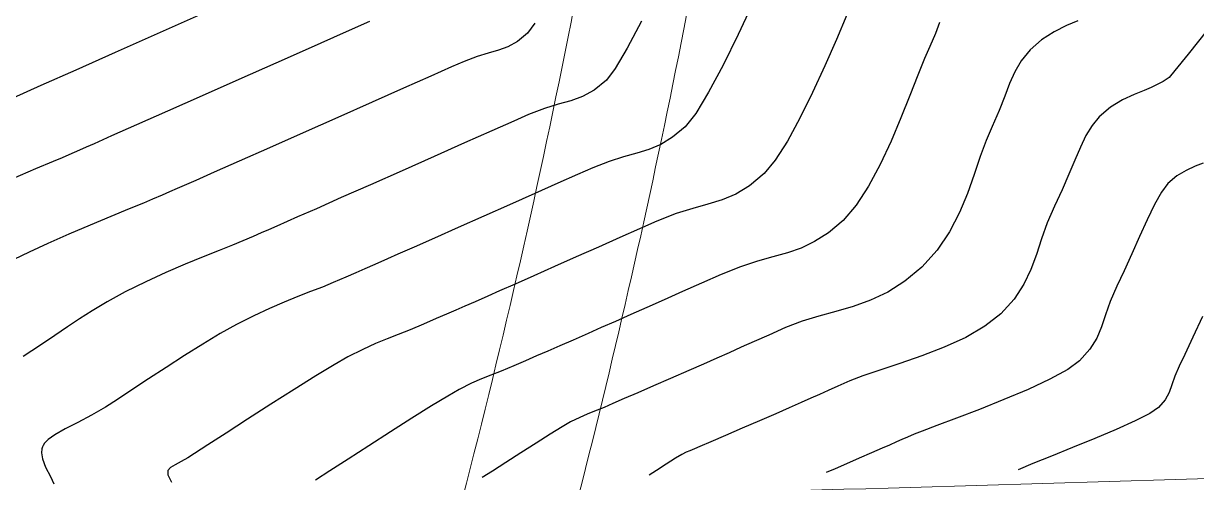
# Model space of a CAD drawing. Header units: millimetres. Extents: x 340454 to 342791, y 6993867 to 6995092.
# Drawn here: x 341619.5 to 341672, y 6994361.9 to 6994382.4 of the extents above; entities that cross this region are included whole.
import ezdxf

# ---------------------------------------------------------------- set-up
doc = ezdxf.new("R2010")
doc.units = ezdxf.units.MM
doc.header["$LTSCALE"] = 10
for name, color, linetype in [('T-HM-CURVA_INTERMEDIARIA', 45, 'Continuous'), ('T-HM-CURVA_MESTRA', 20, 'Continuous'), ('URB-Quadras', 3, 'Continuous')]:
    doc.layers.add(name, color=color, linetype=linetype)

msp = doc.modelspace()

# ---------------------------------------------------------------- linework, layer by layer
at = {"layer": 'T-HM-CURVA_INTERMEDIARIA', "color": 45, "linetype": 'Continuous', "lineweight": -3, "flags": 128}
for points, elevation in [([(341634.976, 6994382.535), (341633.784, 6994382.006), (341632.355, 6994381.373), (341630.772, 6994380.67), (341629.116, 6994379.936), (341627.471, 6994379.206), (341625.919, 6994378.518), (341624.542, 6994377.907), (341623.422, 6994377.41), (341622.642, 6994377.065), (341622.284, 6994376.906), (341621.981, 6994376.774), (341621.744, 6994376.671), (341621.508, 6994376.569), (341621.205, 6994376.437), (341620.798, 6994376.264), (341620.016, 6994375.932), (341618.977, 6994375.491)], 693), ([(341627.345, 6994382.812), (341625.461, 6994381.976), (341623.585, 6994381.144), (341621.817, 6994380.36), (341620.254, 6994379.667), (341618.995, 6994379.109)], 694), ([(341642.373, 6994382.463), (341642.044, 6994382.009), (341641.595, 6994381.643), (341641.17, 6994381.408), (341640.744, 6994381.252), (341640.29, 6994381.124), (341639.785, 6994380.974), (341639.201, 6994380.748), (341638.643, 6994380.5), (341637.713, 6994380.088), (341636.497, 6994379.549), (341635.082, 6994378.921), (341633.553, 6994378.242), (341631.995, 6994377.551), (341630.494, 6994376.885), (341629.137, 6994376.283), (341628.008, 6994375.783), (341627.194, 6994375.422), (341626.78, 6994375.239), (341626.351, 6994375.051), (341626.015, 6994374.906), (341625.68, 6994374.761), (341625.25, 6994374.574), (341624.85, 6994374.406), (341624.208, 6994374.141), (341623.389, 6994373.803), (341622.464, 6994373.416), (341621.499, 6994373.006), (341620.563, 6994372.596), (341619.723, 6994372.212), (341619.049, 6994371.878)], 692), ([(341647.15, 6994382.547), (341646.509, 6994381.344), (341645.973, 6994380.437), (341645.576, 6994379.914), (341645.024, 6994379.464), (341644.502, 6994379.175), (341643.978, 6994378.984), (341643.421, 6994378.827), (341642.799, 6994378.642), (341642.082, 6994378.365), (341641.426, 6994378.074), (341640.447, 6994377.639), (341639.23, 6994377.099), (341637.862, 6994376.492), (341636.427, 6994375.855), (341635.013, 6994375.228), (341633.705, 6994374.648), (341632.589, 6994374.153), (341631.751, 6994373.782), (341631.277, 6994373.573), (341630.818, 6994373.371), (341630.453, 6994373.213), (341630.12, 6994373.068), (341629.754, 6994372.91), (341629.295, 6994372.711), (341628.837, 6994372.522), (341628.237, 6994372.286), (341627.522, 6994372.002), (341626.717, 6994371.673), (341625.849, 6994371.3), (341624.947, 6994370.883), (341624.034, 6994370.424), (341623.221, 6994369.979), (341622.556, 6994369.587), (341621.984, 6994369.222), (341621.445, 6994368.86), (341620.883, 6994368.476), (341620.239, 6994368.044), (341619.457, 6994367.54)], 691), ([(341656.342, 6994382.838), (341655.875, 6994381.736), (341655.358, 6994380.553), (341654.808, 6994379.354), (341654.243, 6994378.206), (341653.682, 6994377.175), (341653.141, 6994376.326), (341652.64, 6994375.725), (341651.987, 6994375.18), (341651.369, 6994374.806), (341650.758, 6994374.549), (341650.127, 6994374.355), (341649.449, 6994374.168), (341648.697, 6994373.933), (341647.843, 6994373.598), (341647.065, 6994373.252), (341646.176, 6994372.858), (341645.218, 6994372.432), (341644.23, 6994371.993), (341643.254, 6994371.56), (341642.329, 6994371.15), (341641.497, 6994370.781), (341640.797, 6994370.471), (341640.271, 6994370.239), (341639.702, 6994369.99), (341639.239, 6994369.788), (341638.828, 6994369.61), (341638.418, 6994369.432), (341637.954, 6994369.232), (341637.385, 6994368.984), (341636.789, 6994368.735), (341636.259, 6994368.525), (341635.755, 6994368.327), (341635.238, 6994368.111), (341634.667, 6994367.85), (341634.005, 6994367.515), (341633.392, 6994367.168), (341632.564, 6994366.666), (341631.593, 6994366.06), (341630.551, 6994365.399), (341629.512, 6994364.733), (341628.548, 6994364.11), (341627.732, 6994363.58), (341627.136, 6994363.192), (341626.833, 6994362.997), (341626.535, 6994362.829), (341626.262, 6994362.69), (341626.051, 6994362.563), (341625.939, 6994362.434), (341625.944, 6994362.242), (341626.029, 6994362.055), (341626.102, 6994361.907)], 689), ([(341660.494, 6994382.497), (341660.313, 6994381.998), (341660.054, 6994381.418), (341659.815, 6994380.876), (341659.519, 6994380.126), (341659.169, 6994379.222), (341658.77, 6994378.219), (341658.325, 6994377.171), (341657.839, 6994376.134), (341657.316, 6994375.162), (341656.759, 6994374.309), (341656.173, 6994373.631), (341655.521, 6994373.077), (341654.902, 6994372.678), (341654.296, 6994372.393), (341653.681, 6994372.179), (341653.037, 6994371.997), (341652.343, 6994371.802), (341651.579, 6994371.555), (341650.724, 6994371.214), (341649.834, 6994370.819), (341648.981, 6994370.44), (341648.167, 6994370.078), (341647.394, 6994369.734), (341646.665, 6994369.411), (341645.982, 6994369.108), (341645.349, 6994368.828), (341644.768, 6994368.572), (341644.082, 6994368.272), (341643.485, 6994368.012), (341642.95, 6994367.779), (341642.447, 6994367.562), (341641.95, 6994367.347), (341641.429, 6994367.121), (341640.86, 6994366.883), (341640.403, 6994366.703), (341639.987, 6994366.536), (341639.54, 6994366.337), (341638.991, 6994366.061), (341638.474, 6994365.765), (341637.746, 6994365.321), (341636.872, 6994364.772), (341635.915, 6994364.163), (341634.941, 6994363.537), (341634.012, 6994362.939), (341633.193, 6994362.413), (341632.548, 6994362.002)], 688), ([(341666.687, 6994382.565), (341666.181, 6994382.35), (341665.622, 6994382.067), (341665.062, 6994381.707), (341664.553, 6994381.262), (341664.155, 6994380.773), (341663.864, 6994380.277), (341663.634, 6994379.753), (341663.419, 6994379.185), (341663.172, 6994378.554), (341662.848, 6994377.841), (341662.578, 6994377.213), (341662.321, 6994376.486), (341662.052, 6994375.687), (341661.748, 6994374.841), (341661.385, 6994373.977), (341660.939, 6994373.12), (341660.387, 6994372.298), (341659.705, 6994371.536), (341658.943, 6994370.902), (341658.173, 6994370.421), (341657.397, 6994370.059), (341656.622, 6994369.781), (341655.851, 6994369.554), (341655.088, 6994369.343), (341654.338, 6994369.113), (341653.605, 6994368.831), (341652.846, 6994368.493), (341652.195, 6994368.204), (341651.616, 6994367.946), (341651.071, 6994367.704), (341650.522, 6994367.46), (341649.933, 6994367.199), (341649.264, 6994366.905), (341648.446, 6994366.547), (341647.683, 6994366.215), (341646.989, 6994365.913), (341646.379, 6994365.65), (341645.869, 6994365.429), (341645.474, 6994365.258), (341645.05, 6994365.081), (341644.716, 6994364.95), (341644.386, 6994364.81), (341643.976, 6994364.606), (341643.601, 6994364.391), (341643.065, 6994364.061), (341642.426, 6994363.657), (341641.743, 6994363.22), (341641.075, 6994362.79), (341640.48, 6994362.407), (341640.018, 6994362.113)], 687), ([(341672.49, 6994382.166), (341671.625, 6994381.075), (341671.033, 6994380.339), (341670.775, 6994380.035), (341670.509, 6994379.846), (341670.268, 6994379.73), (341669.968, 6994379.581), (341669.663, 6994379.446), (341669.218, 6994379.269), (341668.692, 6994379.028), (341668.146, 6994378.702), (341667.637, 6994378.269), (341667.327, 6994377.881), (341667.054, 6994377.426), (341666.802, 6994376.907), (341666.552, 6994376.328), (341666.287, 6994375.692), (341665.99, 6994375.003), (341665.641, 6994374.264), (341665.314, 6994373.519), (341665.061, 6994372.803), (341664.835, 6994372.109), (341664.587, 6994371.433), (341664.27, 6994370.767), (341663.836, 6994370.105), (341663.237, 6994369.441), (341662.529, 6994368.888), (341661.666, 6994368.393), (341660.705, 6994367.952), (341659.705, 6994367.562), (341658.724, 6994367.22), (341657.822, 6994366.922), (341657.056, 6994366.666), (341656.486, 6994366.447), (341655.948, 6994366.208), (341655.511, 6994366.014), (341655.124, 6994365.841), (341654.737, 6994365.669), (341654.3, 6994365.476), (341653.761, 6994365.239), (341653.158, 6994364.975), (341652.434, 6994364.659), (341651.661, 6994364.323), (341650.911, 6994363.998), (341650.257, 6994363.714), (341649.769, 6994363.503), (341649.519, 6994363.395), (341649.317, 6994363.312), (341649.157, 6994363.247), (341648.961, 6994363.152), (341648.676, 6994362.983), (341648.258, 6994362.718), (341647.822, 6994362.438), (341647.487, 6994362.223)], 686), ([(341672.264, 6994369.333), (341671.835, 6994368.408), (341671.475, 6994367.63), (341671.228, 6994367.11), (341671.034, 6994366.658), (341670.905, 6994366.273), (341670.78, 6994365.928), (341670.599, 6994365.596), (341670.301, 6994365.252), (341669.909, 6994364.986), (341669.252, 6994364.651), (341668.407, 6994364.271), (341667.45, 6994363.867), (341666.457, 6994363.462), (341665.504, 6994363.079), (341664.668, 6994362.74), (341664.024, 6994362.468)], 684)]:
    msp.add_lwpolyline(points, dxfattribs=dict(at, elevation=elevation))
at = {"layer": 'T-HM-CURVA_MESTRA', "color": 20, "linetype": 'Continuous', "lineweight": -3, "flags": 128}
for points, elevation in [([(341652.163, 6994383.409), (341651.48, 6994381.957), (341650.8, 6994380.58), (341650.156, 6994379.37), (341649.581, 6994378.419), (341649.108, 6994377.82), (341648.544, 6994377.349), (341648.009, 6994377.026), (341647.481, 6994376.804), (341646.936, 6994376.635), (341646.35, 6994376.474), (341645.7, 6994376.271), (341644.963, 6994375.981), (341644.287, 6994375.681), (341643.404, 6994375.289), (341642.37, 6994374.83), (341641.244, 6994374.33), (341640.083, 6994373.815), (341638.944, 6994373.31), (341637.887, 6994372.841), (341636.967, 6994372.433), (341636.244, 6994372.113), (341635.774, 6994371.906), (341635.21, 6994371.659), (341634.762, 6994371.464), (341634.353, 6994371.286), (341633.904, 6994371.092), (341633.34, 6994370.847), (341632.857, 6994370.647), (341632.333, 6994370.44), (341631.766, 6994370.218), (341631.154, 6994369.97), (341630.493, 6994369.686), (341629.783, 6994369.356), (341629.02, 6994368.969), (341628.289, 6994368.563), (341627.5, 6994368.091), (341626.681, 6994367.578), (341625.86, 6994367.049), (341625.068, 6994366.529), (341624.332, 6994366.042), (341623.681, 6994365.614), (341623.145, 6994365.268), (341622.516, 6994364.903), (341621.904, 6994364.585), (341621.345, 6994364.3), (341620.872, 6994364.033), (341620.58, 6994363.822), (341620.422, 6994363.66), (341620.35, 6994363.549), (341620.325, 6994363.492), (341620.299, 6994363.405), (341620.28, 6994363.225), (341620.321, 6994362.949), (341620.46, 6994362.583), (341620.682, 6994362.164), (341620.84, 6994361.829)], 690), ([(341672.308, 6994376.199), (341671.943, 6994376.052), (341671.537, 6994375.868), (341671.12, 6994375.619), (341670.721, 6994375.276), (341670.435, 6994374.89), (341670.121, 6994374.335), (341669.789, 6994373.658), (341669.446, 6994372.907), (341669.101, 6994372.129), (341668.761, 6994371.374), (341668.434, 6994370.687), (341668.133, 6994370), (341667.925, 6994369.402), (341667.747, 6994368.865), (341667.538, 6994368.362), (341667.233, 6994367.865), (341666.769, 6994367.347), (341666.235, 6994366.958), (341665.437, 6994366.523), (341664.458, 6994366.065), (341663.38, 6994365.606), (341662.285, 6994365.168), (341661.254, 6994364.772), (341660.369, 6994364.442), (341659.713, 6994364.198), (341659.367, 6994364.064), (341659.055, 6994363.925), (341658.813, 6994363.817), (341658.57, 6994363.709), (341658.258, 6994363.572), (341657.921, 6994363.424), (341657.444, 6994363.217), (341656.893, 6994362.978), (341656.33, 6994362.733), (341655.82, 6994362.512), (341655.426, 6994362.341)], 685)]:
    msp.add_lwpolyline(points, dxfattribs=dict(at, elevation=elevation))
at = {"layer": 'URB-Quadras', "color": 252, "lineweight": 0}
for points in [[(341703.93, 6994441.826, -0.080581), (341662.381, 6994412.28, -0.014691), (341654.401, 6994409.207, 0.282783), (341653.082, 6994407.579), (341652.199, 6994400.833, -0.027057), (341644.332, 6994361.297, 0.005791), (341707.675, 6994363.454), (341712.783, 6994406.509, 0.073867), (341715.813, 6994441.106), (341715.665, 6994441.25, 0.331147)], [(341647.587, 6994404.075, 0.539042), (341645.07, 6994406.272, -0.063948), (341608.373, 6994400.976, -0.017621), (341465.349, 6994405.484, 0.405467), (341460.039, 6994400.978), (341456.79, 6994367.487, 0.024417), (341639.14, 6994361.196, 0.029404)]]:
    msp.add_lwpolyline(points, format="xyb", close=True, dxfattribs=at)

doc.saveas('drawing.dxf')
